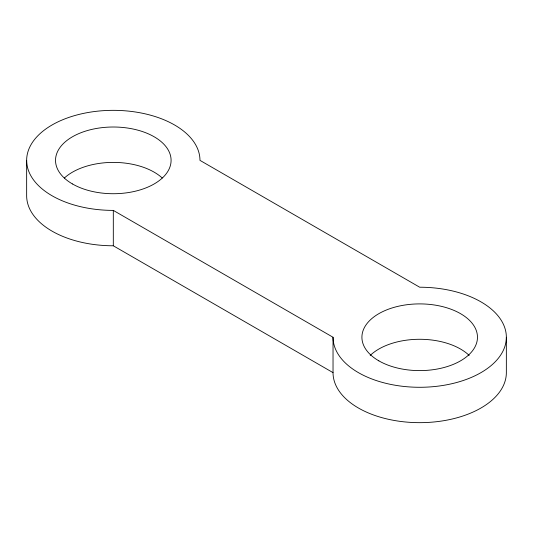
<?xml version="1.0" encoding="UTF-8"?>
<svg xmlns="http://www.w3.org/2000/svg" width="533" height="533" viewBox="0 0 533 533"><rect width="100%" height="100%" fill="white"/><g stroke="black" fill="none" stroke-linecap="round" stroke-linejoin="round"><path stroke-width="0.8" d="M26.65 160.366A86.659 50.029 0 0 0 113.309 210.395L333.032 337.256A86.659 50.029 0 0 0 419.691 387.284A86.659 50.029 0 0 0 506.35 337.256L506.35 372.634A86.659 50.029 0 0 1 419.691 422.662A86.659 50.029 0 0 1 333.032 372.634L113.309 245.78A86.659 50.029 0 0 1 26.65 195.744L26.65 160.366A86.659 50.029 0 0 1 113.309 110.338A86.659 50.029 0 0 1 199.968 160.366L419.691 287.22A86.659 50.029 0 0 1 506.35 337.256M333.032 337.256L333.032 372.634M113.309 210.395L113.309 245.78M64.386 178.009A57.771 33.352 0 0 1 162.232 178.009M370.202 355.424A57.771 33.352 0 0 1 469.18 355.424M72.455 183.952A57.771 33.352 0 0 0 169.114 169.001A57.771 33.352 0 0 0 98.358 128.147A57.771 33.352 0 0 0 72.455 183.952M378.843 360.841A57.771 33.352 0 0 0 475.496 345.89A57.771 33.352 0 0 0 404.74 305.036A57.771 33.352 0 0 0 378.843 360.841"/></g></svg>
